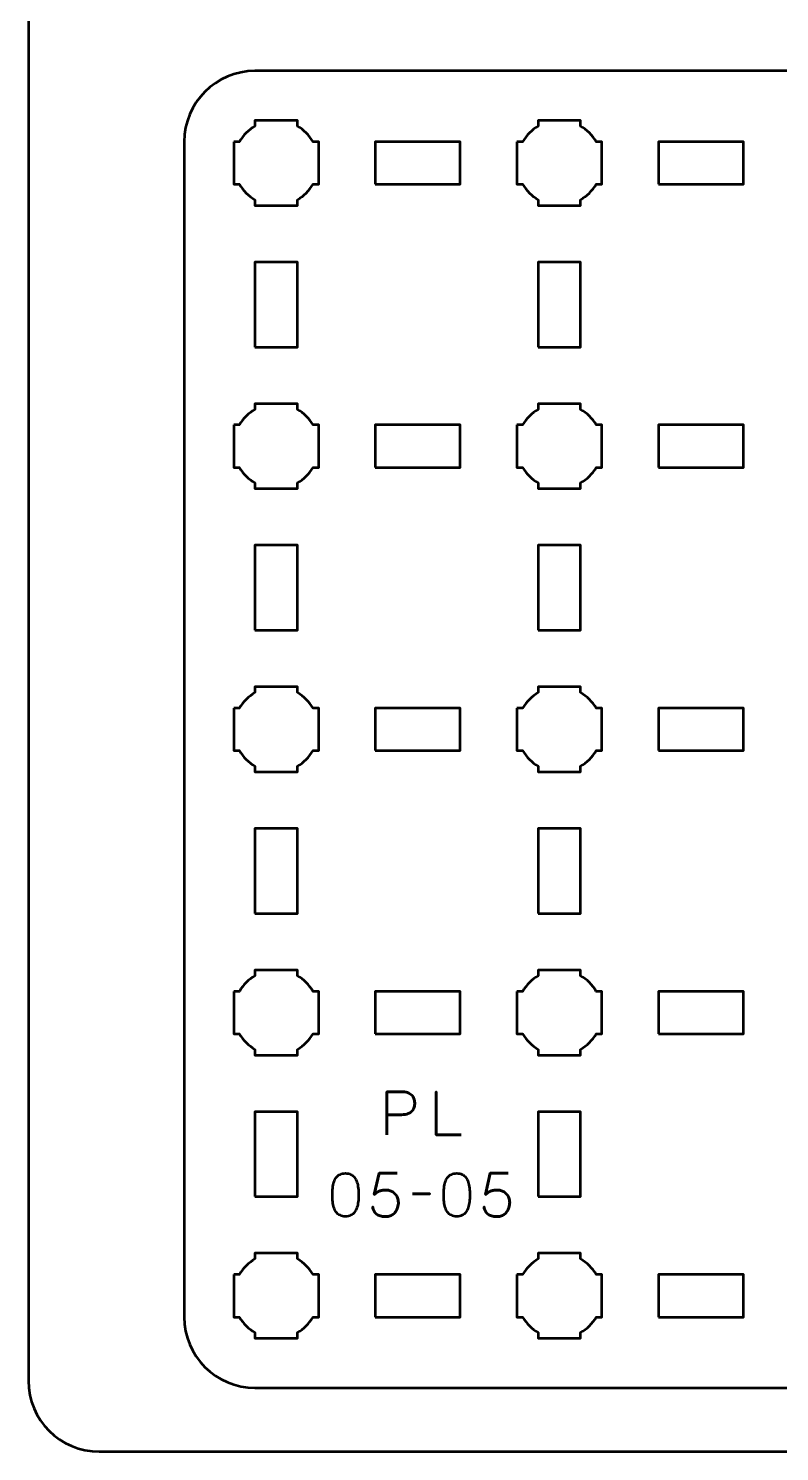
# Model space of a CAD drawing. Header units: centimetres. Extents: x -21 to 0, y -29.7 to 0.
# Drawn here: x -21 to -15.7, y -29.7 to -19.65 of the extents above; entities that cross this region are included whole.
import ezdxf

# ---------------------------------------------------------------- set-up
doc = ezdxf.new("R2010")
doc.units = ezdxf.units.CM
doc.header["$MEASUREMENT"] = 0
doc.layers.add('Layer 1', color=7, linetype='Continuous')

msp = doc.modelspace()

# ---------------------------------------------------------------- linework, layer by layer
at = {"layer": 'Layer 1', "lineweight": 53}
for points in [[(-18.55, -20.75), (-17.95, -20.75), (-17.95, -20.45), (-18.55, -20.45), (-18.55, -20.75)], [(-16.55, -20.75), (-15.95, -20.75), (-15.95, -20.45), (-16.55, -20.45), (-16.55, -20.75)], [(-19.4, -21.9), (-19.1, -21.9), (-19.1, -21.3), (-19.4, -21.3), (-19.4, -21.9)], [(-17.4, -21.9), (-17.1, -21.9), (-17.1, -21.3), (-17.4, -21.3), (-17.4, -21.9)], [(-18.55, -22.75), (-17.95, -22.75), (-17.95, -22.45), (-18.55, -22.45), (-18.55, -22.75)], [(-16.55, -22.75), (-15.95, -22.75), (-15.95, -22.45), (-16.55, -22.45), (-16.55, -22.75)], [(-19.4, -23.9), (-19.1, -23.9), (-19.1, -23.3), (-19.4, -23.3), (-19.4, -23.9)], [(-17.4, -23.9), (-17.1, -23.9), (-17.1, -23.3), (-17.4, -23.3), (-17.4, -23.9)], [(-18.55, -24.75), (-17.95, -24.75), (-17.95, -24.45), (-18.55, -24.45), (-18.55, -24.75)], [(-16.55, -24.75), (-15.95, -24.75), (-15.95, -24.45), (-16.55, -24.45), (-16.55, -24.75)], [(-19.4, -25.9), (-19.1, -25.9), (-19.1, -25.3), (-19.4, -25.3), (-19.4, -25.9)], [(-17.4, -25.9), (-17.1, -25.9), (-17.1, -25.3), (-17.4, -25.3), (-17.4, -25.9)], [(-18.55, -26.75), (-17.95, -26.75), (-17.95, -26.45), (-18.55, -26.45), (-18.55, -26.75)], [(-16.55, -26.75), (-15.95, -26.75), (-15.95, -26.45), (-16.55, -26.45), (-16.55, -26.75)], [(-19.4, -27.9), (-19.1, -27.9), (-19.1, -27.3), (-19.4, -27.3), (-19.4, -27.9)], [(-17.4, -27.9), (-17.1, -27.9), (-17.1, -27.3), (-17.4, -27.3), (-17.4, -27.9)], [(-18.55, -28.75), (-17.95, -28.75), (-17.95, -28.45), (-18.55, -28.45), (-18.55, -28.75)], [(-16.55, -28.75), (-15.95, -28.75), (-15.95, -28.45), (-16.55, -28.45), (-16.55, -28.75)]]:
    msp.add_lwpolyline(points, close=True, dxfattribs=at)
at = {"layer": 'Layer 1', "color": 1, "lineweight": 53}
msp.add_open_spline([(-21.00003, -29.19995), (-21.00003, -29.19995), (-21.00003, -5.89992), (-21.00003, -5.89992), (-21.00003, -5.89992), (-21.00003, -5.81709), (-20.93286, -5.74992), (-20.85003, -5.74992), (-20.85003, -5.74992), (-20.7672, -5.74992), (-20.70003, -5.68275), (-20.70003, -5.59992), (-20.70003, -5.59992), (-20.70003, -5.51709), (-20.7672, -5.44992), (-20.85003, -5.44992), (-20.85003, -5.44992), (-20.93286, -5.44992), (-21.00003, -5.38275), (-21.00003, -5.29992), (-21.00003, -5.29992), (-21.00003, -5.21709), (-20.93286, -5.14992), (-20.85003, -5.14992), (-20.85003, -5.14992), (-20.7672, -5.14992), (-20.70003, -5.08275), (-20.70003, -4.99992), (-20.70003, -4.99992), (-20.70003, -4.91709), (-20.7672, -4.84992), (-20.85003, -4.84992), (-20.85003, -4.84992), (-20.93286, -4.84992), (-21.00003, -4.78275), (-21.00003, -4.69992), (-21.00003, -4.69992), (-21.00003, -4.61709), (-20.93286, -4.54992), (-20.85003, -4.54992), (-20.85003, -4.54992), (-20.7672, -4.54992), (-20.70003, -4.48275), (-20.70003, -4.39992), (-20.70003, -4.39992), (-20.70003, -4.31709), (-20.7672, -4.24992), (-20.85003, -4.24992), (-20.85003, -4.24992), (-20.93286, -4.24992), (-21.00003, -4.18275), (-21.00003, -4.09992), (-21.00003, -4.09992), (-21.00003, -4.01709), (-20.93286, -3.94992), (-20.85003, -3.94992), (-20.85003, -3.94992), (-20.7672, -3.94992), (-20.70003, -3.88275), (-20.70003, -3.79992), (-20.70003, -3.79992), (-20.70003, -3.71709), (-20.7672, -3.64992), (-20.85003, -3.64992), (-20.85003, -3.64992), (-20.93286, -3.64992), (-21.00003, -3.58275), (-21.00003, -3.49992), (-21.00003, -3.49992), (-21.00003, -3.41709), (-20.93286, -3.34992), (-20.85003, -3.34992), (-20.85003, -3.34992), (-20.7672, -3.34992), (-20.70003, -3.28275), (-20.70003, -3.19992), (-20.70003, -3.19992), (-20.70003, -3.11709), (-20.7672, -3.04992), (-20.85003, -3.04992), (-20.85003, -3.04992), (-20.93286, -3.04992), (-21.00003, -2.98275), (-21.00003, -2.89992), (-21.00003, -2.89992), (-21.00003, -2.81709), (-20.93286, -2.74992), (-20.85003, -2.74992), (-20.85003, -2.74992), (-20.7672, -2.74992), (-20.70003, -2.68275), (-20.70003, -2.59992), (-20.70003, -2.59992), (-20.70003, -2.51709), (-20.7672, -2.44992), (-20.85003, -2.44992), (-20.85003, -2.44992), (-20.93286, -2.44992), (-21.00003, -2.38275), (-21.00003, -2.29992), (-21.00003, -2.29992), (-21.00003, -2.21709), (-20.93286, -2.14992), (-20.85003, -2.14992), (-20.85003, -2.14992), (-20.7672, -2.14992), (-20.70003, -2.08275), (-20.70003, -1.99992), (-20.70003, -1.99992), (-20.70003, -1.91709), (-20.7672, -1.84992), (-20.85003, -1.84992), (-20.85003, -1.84992), (-20.93286, -1.84992), (-21.00003, -1.78275), (-21.00003, -1.69992), (-21.00003, -1.69992), (-21.00003, -1.61709), (-20.93286, -1.54992), (-20.85003, -1.54992), (-20.85003, -1.54992), (-20.7672, -1.54992), (-20.70003, -1.48275), (-20.70003, -1.39992), (-20.70003, -1.39992), (-20.70003, -1.31709), (-20.7672, -1.24992), (-20.85003, -1.24992), (-20.85003, -1.24992), (-20.93286, -1.24992), (-21.00003, -1.18275), (-21.00003, -1.09992), (-21.00003, -1.09992), (-21.00003, -1.09992), (-21.00003, -0.49992), (-21.00003, -0.49992), (-21.00003, -0.49992), (-21.00003, -0.22295), (-20.77694, 0.00004), (-20.49994, 0.00004), (-20.49994, 0.00004), (-20.49994, 0.00004), (-0.50008, 0.00004), (-0.50008, 0.00004), (-0.50008, 0.00004), (-0.22294, 0.00004), (0.00002, -0.22295), (0.00002, -0.49992), (0.00002, -0.49992), (0.00002, -0.49992), (0.00002, -29.19995), (0.00002, -29.19995), (0.00002, -29.19995), (0.00002, -29.47695), (-0.22294, -29.70004), (-0.50008, -29.70004), (-0.50008, -29.70004), (-0.50008, -29.70004), (-20.49994, -29.70004), (-20.49994, -29.70004), (-20.49994, -29.70004), (-20.77694, -29.70004), (-21.00003, -29.47695), (-21.00003, -29.19995)], degree=3, knots=[0, 0, 0, 0, 0.02439024, 0.02439024, 0.02439024, 0.02439024, 0.04878049, 0.04878049, 0.04878049, 0.04878049, 0.07317073, 0.07317073, 0.07317073, 0.07317073, 0.09756098, 0.09756098, 0.09756098, 0.09756098, 0.12195122, 0.12195122, 0.12195122, 0.12195122, 0.14634146, 0.14634146, 0.14634146, 0.14634146, 0.17073171, 0.17073171, 0.17073171, 0.17073171, 0.19512195, 0.19512195, 0.19512195, 0.19512195, 0.2195122, 0.2195122, 0.2195122, 0.2195122, 0.24390244, 0.24390244, 0.24390244, 0.24390244, 0.26829268, 0.26829268, 0.26829268, 0.26829268, 0.29268293, 0.29268293, 0.29268293, 0.29268293, 0.31707317, 0.31707317, 0.31707317, 0.31707317, 0.34146341, 0.34146341, 0.34146341, 0.34146341, 0.36585366, 0.36585366, 0.36585366, 0.36585366, 0.3902439, 0.3902439, 0.3902439, 0.3902439, 0.41463415, 0.41463415, 0.41463415, 0.41463415, 0.43902439, 0.43902439, 0.43902439, 0.43902439, 0.46341463, 0.46341463, 0.46341463, 0.46341463, 0.48780488, 0.48780488, 0.48780488, 0.48780488, 0.51219512, 0.51219512, 0.51219512, 0.51219512, 0.53658537, 0.53658537, 0.53658537, 0.53658537, 0.56097561, 0.56097561, 0.56097561, 0.56097561, 0.58536585, 0.58536585, 0.58536585, 0.58536585, 0.6097561, 0.6097561, 0.6097561, 0.6097561, 0.63414634, 0.63414634, 0.63414634, 0.63414634, 0.65853659, 0.65853659, 0.65853659, 0.65853659, 0.68292683, 0.68292683, 0.68292683, 0.68292683, 0.70731707, 0.70731707, 0.70731707, 0.70731707, 0.73170732, 0.73170732, 0.73170732, 0.73170732, 0.75609756, 0.75609756, 0.75609756, 0.75609756, 0.7804878, 0.7804878, 0.7804878, 0.7804878, 0.80487805, 0.80487805, 0.80487805, 0.80487805, 0.82926829, 0.82926829, 0.82926829, 0.82926829, 0.85365854, 0.85365854, 0.85365854, 0.85365854, 0.87804878, 0.87804878, 0.87804878, 0.87804878, 0.90243902, 0.90243902, 0.90243902, 0.90243902, 0.92682927, 0.92682927, 0.92682927, 0.92682927, 0.95121951, 0.95121951, 0.95121951, 0.95121951, 0.97560976, 0.97560976, 0.97560976, 0.97560976, 1, 1, 1, 1], dxfattribs=at)
at = {"layer": 'Layer 1', "color": 3, "lineweight": 53}
msp.add_open_spline([(-19.9, -28.75), (-19.9, -28.75), (-19.9, -20.45), (-19.9, -20.45), (-19.9, -20.45), (-19.9, -20.17391), (-19.67609, -19.95), (-19.4, -19.95), (-19.4, -19.95), (-19.4, -19.95), (-11.1, -19.95), (-11.1, -19.95), (-11.1, -19.95), (-10.82391, -19.95), (-10.6, -20.17391), (-10.6, -20.45), (-10.6, -20.45), (-10.6, -20.45), (-10.6, -28.75), (-10.6, -28.75), (-10.6, -28.75), (-10.6, -29.02609), (-10.82391, -29.25), (-11.1, -29.25), (-11.1, -29.25), (-11.1, -29.25), (-19.4, -29.25), (-19.4, -29.25), (-19.4, -29.25), (-19.67609, -29.25), (-19.9, -29.02609), (-19.9, -28.75)], degree=3, knots=[0, 0, 0, 0, 0.125, 0.125, 0.125, 0.125, 0.25, 0.25, 0.25, 0.25, 0.375, 0.375, 0.375, 0.375, 0.5, 0.5, 0.5, 0.5, 0.625, 0.625, 0.625, 0.625, 0.75, 0.75, 0.75, 0.75, 0.875, 0.875, 0.875, 0.875, 1, 1, 1, 1], dxfattribs=at)
at = {"layer": 'Layer 1', "lineweight": 53}
for points in [[(-19.55, -20.45), (-19.55, -20.45), (-19.50985, -20.45), (-19.50985, -20.45), (-19.50985, -20.45), (-19.4835, -20.40447), (-19.44553, -20.3665), (-19.4, -20.34015), (-19.4, -20.34015), (-19.4, -20.34015), (-19.4, -20.3), (-19.4, -20.3), (-19.4, -20.3), (-19.4, -20.3), (-19.25, -20.3), (-19.25, -20.3), (-19.25, -20.3), (-19.25, -20.3), (-19.1, -20.3), (-19.1, -20.3), (-19.1, -20.3), (-19.1, -20.3), (-19.1, -20.34015), (-19.1, -20.34015), (-19.1, -20.34015), (-19.05447, -20.3665), (-19.0165, -20.40447), (-18.99015, -20.45), (-18.99015, -20.45), (-18.99015, -20.45), (-18.95, -20.45), (-18.95, -20.45), (-18.95, -20.45), (-18.95, -20.45), (-18.95, -20.6), (-18.95, -20.6), (-18.95, -20.6), (-18.95, -20.6), (-18.95, -20.75), (-18.95, -20.75), (-18.95, -20.75), (-18.95, -20.75), (-18.99015, -20.75), (-18.99015, -20.75), (-18.99015, -20.75), (-19.0165, -20.79553), (-19.05447, -20.8335), (-19.1, -20.85985), (-19.1, -20.85985), (-19.1, -20.85985), (-19.1, -20.9), (-19.1, -20.9), (-19.1, -20.9), (-19.1, -20.9), (-19.25, -20.9), (-19.25, -20.9), (-19.25, -20.9), (-19.25, -20.9), (-19.4, -20.9), (-19.4, -20.9), (-19.4, -20.9), (-19.4, -20.9), (-19.4, -20.85985), (-19.4, -20.85985), (-19.4, -20.85985), (-19.44553, -20.8335), (-19.4835, -20.79553), (-19.50985, -20.75), (-19.50985, -20.75), (-19.50985, -20.75), (-19.55, -20.75), (-19.55, -20.75), (-19.55, -20.75), (-19.55, -20.75), (-19.55, -20.6), (-19.55, -20.6), (-19.55, -20.6), (-19.55, -20.6), (-19.55, -20.45), (-19.55, -20.45)], [(-17.55, -20.45), (-17.55, -20.45), (-17.50985, -20.45), (-17.50985, -20.45), (-17.50985, -20.45), (-17.4835, -20.40447), (-17.44553, -20.3665), (-17.4, -20.34015), (-17.4, -20.34015), (-17.4, -20.34015), (-17.4, -20.3), (-17.4, -20.3), (-17.4, -20.3), (-17.4, -20.3), (-17.25, -20.3), (-17.25, -20.3), (-17.25, -20.3), (-17.25, -20.3), (-17.1, -20.3), (-17.1, -20.3), (-17.1, -20.3), (-17.1, -20.3), (-17.1, -20.34015), (-17.1, -20.34015), (-17.1, -20.34015), (-17.05447, -20.3665), (-17.0165, -20.40447), (-16.99015, -20.45), (-16.99015, -20.45), (-16.99015, -20.45), (-16.95, -20.45), (-16.95, -20.45), (-16.95, -20.45), (-16.95, -20.45), (-16.95, -20.6), (-16.95, -20.6), (-16.95, -20.6), (-16.95, -20.6), (-16.95, -20.75), (-16.95, -20.75), (-16.95, -20.75), (-16.95, -20.75), (-16.99015, -20.75), (-16.99015, -20.75), (-16.99015, -20.75), (-17.0165, -20.79553), (-17.05447, -20.8335), (-17.1, -20.85985), (-17.1, -20.85985), (-17.1, -20.85985), (-17.1, -20.9), (-17.1, -20.9), (-17.1, -20.9), (-17.1, -20.9), (-17.25, -20.9), (-17.25, -20.9), (-17.25, -20.9), (-17.25, -20.9), (-17.4, -20.9), (-17.4, -20.9), (-17.4, -20.9), (-17.4, -20.9), (-17.4, -20.85985), (-17.4, -20.85985), (-17.4, -20.85985), (-17.44553, -20.8335), (-17.4835, -20.79553), (-17.50985, -20.75), (-17.50985, -20.75), (-17.50985, -20.75), (-17.55, -20.75), (-17.55, -20.75), (-17.55, -20.75), (-17.55, -20.75), (-17.55, -20.6), (-17.55, -20.6), (-17.55, -20.6), (-17.55, -20.6), (-17.55, -20.45), (-17.55, -20.45)], [(-19.55, -22.45), (-19.55, -22.45), (-19.50985, -22.45), (-19.50985, -22.45), (-19.50985, -22.45), (-19.4835, -22.40447), (-19.44553, -22.3665), (-19.4, -22.34015), (-19.4, -22.34015), (-19.4, -22.34015), (-19.4, -22.3), (-19.4, -22.3), (-19.4, -22.3), (-19.4, -22.3), (-19.25, -22.3), (-19.25, -22.3), (-19.25, -22.3), (-19.25, -22.3), (-19.1, -22.3), (-19.1, -22.3), (-19.1, -22.3), (-19.1, -22.3), (-19.1, -22.34015), (-19.1, -22.34015), (-19.1, -22.34015), (-19.05447, -22.3665), (-19.0165, -22.40447), (-18.99015, -22.45), (-18.99015, -22.45), (-18.99015, -22.45), (-18.95, -22.45), (-18.95, -22.45), (-18.95, -22.45), (-18.95, -22.45), (-18.95, -22.6), (-18.95, -22.6), (-18.95, -22.6), (-18.95, -22.6), (-18.95, -22.75), (-18.95, -22.75), (-18.95, -22.75), (-18.95, -22.75), (-18.99015, -22.75), (-18.99015, -22.75), (-18.99015, -22.75), (-19.0165, -22.79553), (-19.05447, -22.8335), (-19.1, -22.85985), (-19.1, -22.85985), (-19.1, -22.85985), (-19.1, -22.9), (-19.1, -22.9), (-19.1, -22.9), (-19.1, -22.9), (-19.25, -22.9), (-19.25, -22.9), (-19.25, -22.9), (-19.25, -22.9), (-19.4, -22.9), (-19.4, -22.9), (-19.4, -22.9), (-19.4, -22.9), (-19.4, -22.85985), (-19.4, -22.85985), (-19.4, -22.85985), (-19.44553, -22.8335), (-19.4835, -22.79553), (-19.50985, -22.75), (-19.50985, -22.75), (-19.50985, -22.75), (-19.55, -22.75), (-19.55, -22.75), (-19.55, -22.75), (-19.55, -22.75), (-19.55, -22.6), (-19.55, -22.6), (-19.55, -22.6), (-19.55, -22.6), (-19.55, -22.45), (-19.55, -22.45)], [(-17.55, -22.45), (-17.55, -22.45), (-17.50985, -22.45), (-17.50985, -22.45), (-17.50985, -22.45), (-17.4835, -22.40447), (-17.44553, -22.3665), (-17.4, -22.34015), (-17.4, -22.34015), (-17.4, -22.34015), (-17.4, -22.3), (-17.4, -22.3), (-17.4, -22.3), (-17.4, -22.3), (-17.25, -22.3), (-17.25, -22.3), (-17.25, -22.3), (-17.25, -22.3), (-17.1, -22.3), (-17.1, -22.3), (-17.1, -22.3), (-17.1, -22.3), (-17.1, -22.34015), (-17.1, -22.34015), (-17.1, -22.34015), (-17.05447, -22.3665), (-17.0165, -22.40447), (-16.99015, -22.45), (-16.99015, -22.45), (-16.99015, -22.45), (-16.95, -22.45), (-16.95, -22.45), (-16.95, -22.45), (-16.95, -22.45), (-16.95, -22.6), (-16.95, -22.6), (-16.95, -22.6), (-16.95, -22.6), (-16.95, -22.75), (-16.95, -22.75), (-16.95, -22.75), (-16.95, -22.75), (-16.99015, -22.75), (-16.99015, -22.75), (-16.99015, -22.75), (-17.0165, -22.79553), (-17.05447, -22.8335), (-17.1, -22.85985), (-17.1, -22.85985), (-17.1, -22.85985), (-17.1, -22.9), (-17.1, -22.9), (-17.1, -22.9), (-17.1, -22.9), (-17.25, -22.9), (-17.25, -22.9), (-17.25, -22.9), (-17.25, -22.9), (-17.4, -22.9), (-17.4, -22.9), (-17.4, -22.9), (-17.4, -22.9), (-17.4, -22.85985), (-17.4, -22.85985), (-17.4, -22.85985), (-17.44553, -22.8335), (-17.4835, -22.79553), (-17.50985, -22.75), (-17.50985, -22.75), (-17.50985, -22.75), (-17.55, -22.75), (-17.55, -22.75), (-17.55, -22.75), (-17.55, -22.75), (-17.55, -22.6), (-17.55, -22.6), (-17.55, -22.6), (-17.55, -22.6), (-17.55, -22.45), (-17.55, -22.45)], [(-19.55, -24.45), (-19.55, -24.45), (-19.50985, -24.45), (-19.50985, -24.45), (-19.50985, -24.45), (-19.4835, -24.40447), (-19.44553, -24.3665), (-19.4, -24.34015), (-19.4, -24.34015), (-19.4, -24.34015), (-19.4, -24.3), (-19.4, -24.3), (-19.4, -24.3), (-19.4, -24.3), (-19.25, -24.3), (-19.25, -24.3), (-19.25, -24.3), (-19.25, -24.3), (-19.1, -24.3), (-19.1, -24.3), (-19.1, -24.3), (-19.1, -24.3), (-19.1, -24.34015), (-19.1, -24.34015), (-19.1, -24.34015), (-19.05447, -24.3665), (-19.0165, -24.40447), (-18.99015, -24.45), (-18.99015, -24.45), (-18.99015, -24.45), (-18.95, -24.45), (-18.95, -24.45), (-18.95, -24.45), (-18.95, -24.45), (-18.95, -24.6), (-18.95, -24.6), (-18.95, -24.6), (-18.95, -24.6), (-18.95, -24.75), (-18.95, -24.75), (-18.95, -24.75), (-18.95, -24.75), (-18.99015, -24.75), (-18.99015, -24.75), (-18.99015, -24.75), (-19.0165, -24.79553), (-19.05447, -24.8335), (-19.1, -24.85985), (-19.1, -24.85985), (-19.1, -24.85985), (-19.1, -24.9), (-19.1, -24.9), (-19.1, -24.9), (-19.1, -24.9), (-19.25, -24.9), (-19.25, -24.9), (-19.25, -24.9), (-19.25, -24.9), (-19.4, -24.9), (-19.4, -24.9), (-19.4, -24.9), (-19.4, -24.9), (-19.4, -24.85985), (-19.4, -24.85985), (-19.4, -24.85985), (-19.44553, -24.8335), (-19.4835, -24.79553), (-19.50985, -24.75), (-19.50985, -24.75), (-19.50985, -24.75), (-19.55, -24.75), (-19.55, -24.75), (-19.55, -24.75), (-19.55, -24.75), (-19.55, -24.6), (-19.55, -24.6), (-19.55, -24.6), (-19.55, -24.6), (-19.55, -24.45), (-19.55, -24.45)], [(-17.55, -24.45), (-17.55, -24.45), (-17.50985, -24.45), (-17.50985, -24.45), (-17.50985, -24.45), (-17.4835, -24.40447), (-17.44553, -24.3665), (-17.4, -24.34015), (-17.4, -24.34015), (-17.4, -24.34015), (-17.4, -24.3), (-17.4, -24.3), (-17.4, -24.3), (-17.4, -24.3), (-17.25, -24.3), (-17.25, -24.3), (-17.25, -24.3), (-17.25, -24.3), (-17.1, -24.3), (-17.1, -24.3), (-17.1, -24.3), (-17.1, -24.3), (-17.1, -24.34015), (-17.1, -24.34015), (-17.1, -24.34015), (-17.05447, -24.3665), (-17.0165, -24.40447), (-16.99015, -24.45), (-16.99015, -24.45), (-16.99015, -24.45), (-16.95, -24.45), (-16.95, -24.45), (-16.95, -24.45), (-16.95, -24.45), (-16.95, -24.6), (-16.95, -24.6), (-16.95, -24.6), (-16.95, -24.6), (-16.95, -24.75), (-16.95, -24.75), (-16.95, -24.75), (-16.95, -24.75), (-16.99015, -24.75), (-16.99015, -24.75), (-16.99015, -24.75), (-17.0165, -24.79553), (-17.05447, -24.8335), (-17.1, -24.85985), (-17.1, -24.85985), (-17.1, -24.85985), (-17.1, -24.9), (-17.1, -24.9), (-17.1, -24.9), (-17.1, -24.9), (-17.25, -24.9), (-17.25, -24.9), (-17.25, -24.9), (-17.25, -24.9), (-17.4, -24.9), (-17.4, -24.9), (-17.4, -24.9), (-17.4, -24.9), (-17.4, -24.85985), (-17.4, -24.85985), (-17.4, -24.85985), (-17.44553, -24.8335), (-17.4835, -24.79553), (-17.50985, -24.75), (-17.50985, -24.75), (-17.50985, -24.75), (-17.55, -24.75), (-17.55, -24.75), (-17.55, -24.75), (-17.55, -24.75), (-17.55, -24.6), (-17.55, -24.6), (-17.55, -24.6), (-17.55, -24.6), (-17.55, -24.45), (-17.55, -24.45)], [(-19.55, -26.45), (-19.55, -26.45), (-19.50985, -26.45), (-19.50985, -26.45), (-19.50985, -26.45), (-19.4835, -26.40447), (-19.44553, -26.3665), (-19.4, -26.34015), (-19.4, -26.34015), (-19.4, -26.34015), (-19.4, -26.3), (-19.4, -26.3), (-19.4, -26.3), (-19.4, -26.3), (-19.25, -26.3), (-19.25, -26.3), (-19.25, -26.3), (-19.25, -26.3), (-19.1, -26.3), (-19.1, -26.3), (-19.1, -26.3), (-19.1, -26.3), (-19.1, -26.34015), (-19.1, -26.34015), (-19.1, -26.34015), (-19.05447, -26.3665), (-19.0165, -26.40447), (-18.99015, -26.45), (-18.99015, -26.45), (-18.99015, -26.45), (-18.95, -26.45), (-18.95, -26.45), (-18.95, -26.45), (-18.95, -26.45), (-18.95, -26.6), (-18.95, -26.6), (-18.95, -26.6), (-18.95, -26.6), (-18.95, -26.75), (-18.95, -26.75), (-18.95, -26.75), (-18.95, -26.75), (-18.99015, -26.75), (-18.99015, -26.75), (-18.99015, -26.75), (-19.0165, -26.79553), (-19.05447, -26.8335), (-19.1, -26.85985), (-19.1, -26.85985), (-19.1, -26.85985), (-19.1, -26.9), (-19.1, -26.9), (-19.1, -26.9), (-19.1, -26.9), (-19.25, -26.9), (-19.25, -26.9), (-19.25, -26.9), (-19.25, -26.9), (-19.4, -26.9), (-19.4, -26.9), (-19.4, -26.9), (-19.4, -26.9), (-19.4, -26.85985), (-19.4, -26.85985), (-19.4, -26.85985), (-19.44553, -26.8335), (-19.4835, -26.79553), (-19.50985, -26.75), (-19.50985, -26.75), (-19.50985, -26.75), (-19.55, -26.75), (-19.55, -26.75), (-19.55, -26.75), (-19.55, -26.75), (-19.55, -26.6), (-19.55, -26.6), (-19.55, -26.6), (-19.55, -26.6), (-19.55, -26.45), (-19.55, -26.45)], [(-17.55, -26.45), (-17.55, -26.45), (-17.50985, -26.45), (-17.50985, -26.45), (-17.50985, -26.45), (-17.4835, -26.40447), (-17.44553, -26.3665), (-17.4, -26.34015), (-17.4, -26.34015), (-17.4, -26.34015), (-17.4, -26.3), (-17.4, -26.3), (-17.4, -26.3), (-17.4, -26.3), (-17.25, -26.3), (-17.25, -26.3), (-17.25, -26.3), (-17.25, -26.3), (-17.1, -26.3), (-17.1, -26.3), (-17.1, -26.3), (-17.1, -26.3), (-17.1, -26.34015), (-17.1, -26.34015), (-17.1, -26.34015), (-17.05447, -26.3665), (-17.0165, -26.40447), (-16.99015, -26.45), (-16.99015, -26.45), (-16.99015, -26.45), (-16.95, -26.45), (-16.95, -26.45), (-16.95, -26.45), (-16.95, -26.45), (-16.95, -26.6), (-16.95, -26.6), (-16.95, -26.6), (-16.95, -26.6), (-16.95, -26.75), (-16.95, -26.75), (-16.95, -26.75), (-16.95, -26.75), (-16.99015, -26.75), (-16.99015, -26.75), (-16.99015, -26.75), (-17.0165, -26.79553), (-17.05447, -26.8335), (-17.1, -26.85985), (-17.1, -26.85985), (-17.1, -26.85985), (-17.1, -26.9), (-17.1, -26.9), (-17.1, -26.9), (-17.1, -26.9), (-17.25, -26.9), (-17.25, -26.9), (-17.25, -26.9), (-17.25, -26.9), (-17.4, -26.9), (-17.4, -26.9), (-17.4, -26.9), (-17.4, -26.9), (-17.4, -26.85985), (-17.4, -26.85985), (-17.4, -26.85985), (-17.44553, -26.8335), (-17.4835, -26.79553), (-17.50985, -26.75), (-17.50985, -26.75), (-17.50985, -26.75), (-17.55, -26.75), (-17.55, -26.75), (-17.55, -26.75), (-17.55, -26.75), (-17.55, -26.6), (-17.55, -26.6), (-17.55, -26.6), (-17.55, -26.6), (-17.55, -26.45), (-17.55, -26.45)], [(-19.55, -28.45), (-19.55, -28.45), (-19.50985, -28.45), (-19.50985, -28.45), (-19.50985, -28.45), (-19.4835, -28.40447), (-19.44553, -28.3665), (-19.4, -28.34015), (-19.4, -28.34015), (-19.4, -28.34015), (-19.4, -28.3), (-19.4, -28.3), (-19.4, -28.3), (-19.4, -28.3), (-19.25, -28.3), (-19.25, -28.3), (-19.25, -28.3), (-19.25, -28.3), (-19.1, -28.3), (-19.1, -28.3), (-19.1, -28.3), (-19.1, -28.3), (-19.1, -28.34015), (-19.1, -28.34015), (-19.1, -28.34015), (-19.05447, -28.3665), (-19.0165, -28.40447), (-18.99015, -28.45), (-18.99015, -28.45), (-18.99015, -28.45), (-18.95, -28.45), (-18.95, -28.45), (-18.95, -28.45), (-18.95, -28.45), (-18.95, -28.6), (-18.95, -28.6), (-18.95, -28.6), (-18.95, -28.6), (-18.95, -28.75), (-18.95, -28.75), (-18.95, -28.75), (-18.95, -28.75), (-18.99015, -28.75), (-18.99015, -28.75), (-18.99015, -28.75), (-19.0165, -28.79553), (-19.05447, -28.8335), (-19.1, -28.85985), (-19.1, -28.85985), (-19.1, -28.85985), (-19.1, -28.9), (-19.1, -28.9), (-19.1, -28.9), (-19.1, -28.9), (-19.25, -28.9), (-19.25, -28.9), (-19.25, -28.9), (-19.25, -28.9), (-19.4, -28.9), (-19.4, -28.9), (-19.4, -28.9), (-19.4, -28.9), (-19.4, -28.85985), (-19.4, -28.85985), (-19.4, -28.85985), (-19.44553, -28.8335), (-19.4835, -28.79553), (-19.50985, -28.75), (-19.50985, -28.75), (-19.50985, -28.75), (-19.55, -28.75), (-19.55, -28.75), (-19.55, -28.75), (-19.55, -28.75), (-19.55, -28.6), (-19.55, -28.6), (-19.55, -28.6), (-19.55, -28.6), (-19.55, -28.45), (-19.55, -28.45)], [(-17.55, -28.45), (-17.55, -28.45), (-17.50985, -28.45), (-17.50985, -28.45), (-17.50985, -28.45), (-17.4835, -28.40447), (-17.44553, -28.3665), (-17.4, -28.34015), (-17.4, -28.34015), (-17.4, -28.34015), (-17.4, -28.3), (-17.4, -28.3), (-17.4, -28.3), (-17.4, -28.3), (-17.25, -28.3), (-17.25, -28.3), (-17.25, -28.3), (-17.25, -28.3), (-17.1, -28.3), (-17.1, -28.3), (-17.1, -28.3), (-17.1, -28.3), (-17.1, -28.34015), (-17.1, -28.34015), (-17.1, -28.34015), (-17.05447, -28.3665), (-17.0165, -28.40447), (-16.99015, -28.45), (-16.99015, -28.45), (-16.99015, -28.45), (-16.95, -28.45), (-16.95, -28.45), (-16.95, -28.45), (-16.95, -28.45), (-16.95, -28.6), (-16.95, -28.6), (-16.95, -28.6), (-16.95, -28.6), (-16.95, -28.75), (-16.95, -28.75), (-16.95, -28.75), (-16.95, -28.75), (-16.99015, -28.75), (-16.99015, -28.75), (-16.99015, -28.75), (-17.0165, -28.79553), (-17.05447, -28.8335), (-17.1, -28.85985), (-17.1, -28.85985), (-17.1, -28.85985), (-17.1, -28.9), (-17.1, -28.9), (-17.1, -28.9), (-17.1, -28.9), (-17.25, -28.9), (-17.25, -28.9), (-17.25, -28.9), (-17.25, -28.9), (-17.4, -28.9), (-17.4, -28.9), (-17.4, -28.9), (-17.4, -28.9), (-17.4, -28.85985), (-17.4, -28.85985), (-17.4, -28.85985), (-17.44553, -28.8335), (-17.4835, -28.79553), (-17.50985, -28.75), (-17.50985, -28.75), (-17.50985, -28.75), (-17.55, -28.75), (-17.55, -28.75), (-17.55, -28.75), (-17.55, -28.75), (-17.55, -28.6), (-17.55, -28.6), (-17.55, -28.6), (-17.55, -28.6), (-17.55, -28.45), (-17.55, -28.45)]]:
    msp.add_open_spline(points, degree=3, knots=[0, 0, 0, 0, 0.05, 0.05, 0.05, 0.05, 0.1, 0.1, 0.1, 0.1, 0.15, 0.15, 0.15, 0.15, 0.2, 0.2, 0.2, 0.2, 0.25, 0.25, 0.25, 0.25, 0.3, 0.3, 0.3, 0.3, 0.35, 0.35, 0.35, 0.35, 0.4, 0.4, 0.4, 0.4, 0.45, 0.45, 0.45, 0.45, 0.5, 0.5, 0.5, 0.5, 0.55, 0.55, 0.55, 0.55, 0.6, 0.6, 0.6, 0.6, 0.65, 0.65, 0.65, 0.65, 0.7, 0.7, 0.7, 0.7, 0.75, 0.75, 0.75, 0.75, 0.8, 0.8, 0.8, 0.8, 0.85, 0.85, 0.85, 0.85, 0.9, 0.9, 0.9, 0.9, 0.95, 0.95, 0.95, 0.95, 1, 1, 1, 1], dxfattribs=at)
at = {"layer": 'Layer 1', "color": 5, "lineweight": 53}
for points, knots in [([(-18.46762, -27.46432), (-18.46762, -27.46432), (-18.46762, -27.1591), (-18.46762, -27.1591), (-18.46762, -27.1591), (-18.46762, -27.1591), (-18.37025, -27.1591), (-18.37025, -27.1591), (-18.37025, -27.1591), (-18.35078, -27.15917), (-18.33477, -27.16136), (-18.32214, -27.16559), (-18.32214, -27.16559), (-18.30958, -27.16975), (-18.2997, -27.17554), (-18.29257, -27.18288), (-18.29257, -27.18288), (-18.28545, -27.19014), (-18.28037, -27.19847), (-18.27726, -27.20785), (-18.27726, -27.20785), (-18.27423, -27.21724), (-18.27247, -27.22704), (-18.27204, -27.23742), (-18.27204, -27.23742), (-18.27155, -27.24779), (-18.27275, -27.25795), (-18.27557, -27.26782), (-18.27557, -27.26782), (-18.27846, -27.2777), (-18.28333, -27.28666), (-18.29032, -27.29471), (-18.29032, -27.29471), (-18.29723, -27.30275), (-18.30661, -27.30917), (-18.3184, -27.3139), (-18.3184, -27.3139), (-18.33018, -27.31869), (-18.34478, -27.32109), (-18.36221, -27.32123), (-18.36221, -27.32123), (-18.36221, -27.32123), (-18.46762, -27.32123), (-18.46762, -27.32123), (-18.46762, -27.32123), (-18.46762, -27.32123), (-18.36221, -27.32123), (-18.36221, -27.32123), (-18.36221, -27.32123), (-18.34514, -27.32109), (-18.33067, -27.31869), (-18.31896, -27.3139), (-18.31896, -27.3139), (-18.30718, -27.30917), (-18.29779, -27.30275), (-18.29074, -27.29471), (-18.29074, -27.29471), (-18.28375, -27.28666), (-18.27874, -27.2777), (-18.27578, -27.26782), (-18.27578, -27.26782), (-18.27282, -27.25795), (-18.27155, -27.24779), (-18.27204, -27.23742), (-18.27204, -27.23742), (-18.27247, -27.22704), (-18.27423, -27.21724), (-18.2774, -27.20785), (-18.2774, -27.20785), (-18.28051, -27.19847), (-18.28573, -27.19014), (-18.29286, -27.18288), (-18.29286, -27.18288), (-18.30005, -27.17554), (-18.30993, -27.16975), (-18.32249, -27.16559), (-18.32249, -27.16559), (-18.33512, -27.16136), (-18.35099, -27.15917), (-18.37025, -27.1591), (-18.37025, -27.1591), (-18.37025, -27.1591), (-18.46762, -27.1591), (-18.46762, -27.1591), (-18.46762, -27.1591), (-18.46762, -27.1591), (-18.46762, -27.46432), (-18.46762, -27.46432)], [0, 0, 0, 0, 0.04545455, 0.04545455, 0.04545455, 0.04545455, 0.09090909, 0.09090909, 0.09090909, 0.09090909, 0.13636364, 0.13636364, 0.13636364, 0.13636364, 0.18181818, 0.18181818, 0.18181818, 0.18181818, 0.22727273, 0.22727273, 0.22727273, 0.22727273, 0.27272727, 0.27272727, 0.27272727, 0.27272727, 0.31818182, 0.31818182, 0.31818182, 0.31818182, 0.36363636, 0.36363636, 0.36363636, 0.36363636, 0.40909091, 0.40909091, 0.40909091, 0.40909091, 0.45454545, 0.45454545, 0.45454545, 0.45454545, 0.5, 0.5, 0.5, 0.5, 0.54545455, 0.54545455, 0.54545455, 0.54545455, 0.59090909, 0.59090909, 0.59090909, 0.59090909, 0.63636364, 0.63636364, 0.63636364, 0.63636364, 0.68181818, 0.68181818, 0.68181818, 0.68181818, 0.72727273, 0.72727273, 0.72727273, 0.72727273, 0.77272727, 0.77272727, 0.77272727, 0.77272727, 0.81818182, 0.81818182, 0.81818182, 0.81818182, 0.86363636, 0.86363636, 0.86363636, 0.86363636, 0.90909091, 0.90909091, 0.90909091, 0.90909091, 0.95454545, 0.95454545, 0.95454545, 0.95454545, 1, 1, 1, 1]), ([(-17.94312, -27.46432), (-17.94312, -27.46432), (-18.12134, -27.46432), (-18.12134, -27.46432), (-18.12134, -27.46432), (-18.12134, -27.46432), (-18.12134, -27.1591), (-18.12134, -27.1591), (-18.12134, -27.1591), (-18.12134, -27.1591), (-18.12134, -27.46432), (-18.12134, -27.46432), (-18.12134, -27.46432), (-18.12134, -27.46432), (-17.94312, -27.46432), (-17.94312, -27.46432)], [0, 0, 0, 0, 0.25, 0.25, 0.25, 0.25, 0.5, 0.5, 0.5, 0.5, 0.75, 0.75, 0.75, 0.75, 1, 1, 1, 1]), ([(-18.76099, -28.03963), (-18.74618, -28.03956), (-18.73341, -28.03695), (-18.72275, -28.03187), (-18.72275, -28.03187), (-18.71217, -28.02679), (-18.70335, -28.01952), (-18.6963, -28.01028), (-18.6963, -28.01028), (-18.68931, -28.00097), (-18.68381, -27.98996), (-18.67972, -27.97726), (-18.67972, -27.97726), (-18.67569, -27.96456), (-18.6728, -27.95066), (-18.67118, -27.93542), (-18.67118, -27.93542), (-18.66948, -27.92018), (-18.66864, -27.90416), (-18.66871, -27.88723), (-18.66871, -27.88723), (-18.66864, -27.87037), (-18.66948, -27.85435), (-18.67118, -27.83918), (-18.67118, -27.83918), (-18.6728, -27.82401), (-18.67569, -27.81004), (-18.67972, -27.79734), (-18.67972, -27.79734), (-18.68381, -27.78471), (-18.68931, -27.77371), (-18.6963, -27.76432), (-18.6963, -27.76432), (-18.70335, -27.75501), (-18.71217, -27.74774), (-18.72275, -27.74266), (-18.72275, -27.74266), (-18.73341, -27.73751), (-18.74618, -27.7349), (-18.76099, -27.73483), (-18.76099, -27.73483), (-18.77581, -27.7349), (-18.78858, -27.73751), (-18.79924, -27.74266), (-18.79924, -27.74266), (-18.80982, -27.74774), (-18.81864, -27.75501), (-18.82569, -27.76432), (-18.82569, -27.76432), (-18.83268, -27.77371), (-18.83818, -27.78471), (-18.84227, -27.79734), (-18.84227, -27.79734), (-18.8463, -27.81004), (-18.84919, -27.82401), (-18.85081, -27.83918), (-18.85081, -27.83918), (-18.8525, -27.85435), (-18.85335, -27.87037), (-18.85328, -27.88723), (-18.85328, -27.88723), (-18.85335, -27.90416), (-18.8525, -27.92018), (-18.85081, -27.93542), (-18.85081, -27.93542), (-18.84919, -27.95066), (-18.8463, -27.96456), (-18.84227, -27.97726), (-18.84227, -27.97726), (-18.83818, -27.98996), (-18.83268, -28.00097), (-18.82569, -28.01028), (-18.82569, -28.01028), (-18.81864, -28.01952), (-18.80982, -28.02679), (-18.79924, -28.03187), (-18.79924, -28.03187), (-18.78858, -28.03695), (-18.77581, -28.03956), (-18.76099, -28.03963)], [0, 0, 0, 0, 0.05, 0.05, 0.05, 0.05, 0.1, 0.1, 0.1, 0.1, 0.15, 0.15, 0.15, 0.15, 0.2, 0.2, 0.2, 0.2, 0.25, 0.25, 0.25, 0.25, 0.3, 0.3, 0.3, 0.3, 0.35, 0.35, 0.35, 0.35, 0.4, 0.4, 0.4, 0.4, 0.45, 0.45, 0.45, 0.45, 0.5, 0.5, 0.5, 0.5, 0.55, 0.55, 0.55, 0.55, 0.6, 0.6, 0.6, 0.6, 0.65, 0.65, 0.65, 0.65, 0.7, 0.7, 0.7, 0.7, 0.75, 0.75, 0.75, 0.75, 0.8, 0.8, 0.8, 0.8, 0.85, 0.85, 0.85, 0.85, 0.9, 0.9, 0.9, 0.9, 0.95, 0.95, 0.95, 0.95, 1, 1, 1, 1]), ([(-18.76099, -28.03963), (-18.74618, -28.03956), (-18.73341, -28.03695), (-18.72275, -28.03187), (-18.72275, -28.03187), (-18.71217, -28.02679), (-18.70335, -28.01952), (-18.6963, -28.01028), (-18.6963, -28.01028), (-18.68931, -28.00097), (-18.68381, -27.98996), (-18.67972, -27.97726), (-18.67972, -27.97726), (-18.67569, -27.96456), (-18.6728, -27.95066), (-18.67118, -27.93542), (-18.67118, -27.93542), (-18.66948, -27.92018), (-18.66864, -27.90416), (-18.66871, -27.88723), (-18.66871, -27.88723), (-18.66864, -27.87037), (-18.66948, -27.85435), (-18.67118, -27.83918), (-18.67118, -27.83918), (-18.6728, -27.82401), (-18.67569, -27.81004), (-18.67972, -27.79734), (-18.67972, -27.79734), (-18.68381, -27.78471), (-18.68931, -27.77371), (-18.6963, -27.76432), (-18.6963, -27.76432), (-18.70335, -27.75501), (-18.71217, -27.74774), (-18.72275, -27.74266), (-18.72275, -27.74266), (-18.73341, -27.73751), (-18.74618, -27.7349), (-18.76099, -27.73483), (-18.76099, -27.73483), (-18.77581, -27.7349), (-18.78858, -27.73751), (-18.79924, -27.74266), (-18.79924, -27.74266), (-18.80982, -27.74774), (-18.81864, -27.75501), (-18.82569, -27.76432), (-18.82569, -27.76432), (-18.83268, -27.77371), (-18.83818, -27.78471), (-18.84227, -27.79734), (-18.84227, -27.79734), (-18.8463, -27.81004), (-18.84919, -27.82401), (-18.85081, -27.83918), (-18.85081, -27.83918), (-18.8525, -27.85435), (-18.85335, -27.87037), (-18.85328, -27.88723), (-18.85328, -27.88723), (-18.85335, -27.90416), (-18.8525, -27.92018), (-18.85081, -27.93542), (-18.85081, -27.93542), (-18.84919, -27.95066), (-18.8463, -27.96456), (-18.84227, -27.97726), (-18.84227, -27.97726), (-18.83818, -27.98996), (-18.83268, -28.00097), (-18.82569, -28.01028), (-18.82569, -28.01028), (-18.81864, -28.01952), (-18.80982, -28.02679), (-18.79924, -28.03187), (-18.79924, -28.03187), (-18.78858, -28.03695), (-18.77581, -28.03956), (-18.76099, -28.03963)], [0, 0, 0, 0, 0.05, 0.05, 0.05, 0.05, 0.1, 0.1, 0.1, 0.1, 0.15, 0.15, 0.15, 0.15, 0.2, 0.2, 0.2, 0.2, 0.25, 0.25, 0.25, 0.25, 0.3, 0.3, 0.3, 0.3, 0.35, 0.35, 0.35, 0.35, 0.4, 0.4, 0.4, 0.4, 0.45, 0.45, 0.45, 0.45, 0.5, 0.5, 0.5, 0.5, 0.55, 0.55, 0.55, 0.55, 0.6, 0.6, 0.6, 0.6, 0.65, 0.65, 0.65, 0.65, 0.7, 0.7, 0.7, 0.7, 0.75, 0.75, 0.75, 0.75, 0.8, 0.8, 0.8, 0.8, 0.85, 0.85, 0.85, 0.85, 0.9, 0.9, 0.9, 0.9, 0.95, 0.95, 0.95, 0.95, 1, 1, 1, 1]), ([(-18.39693, -27.73441), (-18.39693, -27.73441), (-18.52393, -27.73441), (-18.52393, -27.73441), (-18.52393, -27.73441), (-18.52393, -27.73441), (-18.5578, -27.88596), (-18.5578, -27.88596), (-18.5578, -27.88596), (-18.55187, -27.88088), (-18.54623, -27.8763), (-18.54079, -27.87227), (-18.54079, -27.87227), (-18.53543, -27.86825), (-18.52979, -27.86487), (-18.52379, -27.86204), (-18.52379, -27.86204), (-18.51786, -27.85922), (-18.51109, -27.8571), (-18.50347, -27.85562), (-18.50347, -27.85562), (-18.49592, -27.85414), (-18.48689, -27.85336), (-18.47652, -27.85336), (-18.47652, -27.85336), (-18.46805, -27.85336), (-18.45958, -27.85449), (-18.45112, -27.85682), (-18.45112, -27.85682), (-18.44265, -27.85908), (-18.43461, -27.86254), (-18.42699, -27.86712), (-18.42699, -27.86712), (-18.4193, -27.87178), (-18.41252, -27.87757), (-18.4066, -27.88455), (-18.4066, -27.88455), (-18.4006, -27.89154), (-18.39587, -27.89972), (-18.39249, -27.9091), (-18.39249, -27.9091), (-18.38903, -27.91849), (-18.38727, -27.92914), (-18.3872, -27.94099), (-18.3872, -27.94099), (-18.38712, -27.94537), (-18.38762, -27.95087), (-18.38861, -27.95736), (-18.38861, -27.95736), (-18.38952, -27.96385), (-18.39122, -27.97091), (-18.39362, -27.97839), (-18.39362, -27.97839), (-18.39601, -27.98587), (-18.3994, -27.99328), (-18.4037, -28.00061), (-18.4037, -28.00061), (-18.40801, -28.00795), (-18.41351, -28.01465), (-18.42014, -28.02072), (-18.42014, -28.02072), (-18.42678, -28.02679), (-18.43482, -28.03166), (-18.4442, -28.03533), (-18.4442, -28.03533), (-18.45366, -28.03892), (-18.46474, -28.04083), (-18.47736, -28.0409), (-18.47736, -28.0409), (-18.49246, -28.04083), (-18.50516, -28.03921), (-18.51546, -28.03617), (-18.51546, -28.03617), (-18.52577, -28.03307), (-18.53416, -28.02905), (-18.54065, -28.02397), (-18.54065, -28.02397), (-18.54721, -28.01889), (-18.55229, -28.01331), (-18.55596, -28.00725), (-18.55596, -28.00725), (-18.55963, -28.00118), (-18.56238, -27.99511), (-18.56422, -27.98904), (-18.56422, -27.98904), (-18.56605, -27.98297), (-18.56746, -27.9774), (-18.56838, -27.97232), (-18.56838, -27.97232), (-18.56746, -27.9774), (-18.56605, -27.98297), (-18.56422, -27.98904), (-18.56422, -27.98904), (-18.56238, -27.99511), (-18.55963, -28.00118), (-18.55596, -28.00725), (-18.55596, -28.00725), (-18.55229, -28.01331), (-18.54721, -28.01889), (-18.54065, -28.02397), (-18.54065, -28.02397), (-18.53416, -28.02905), (-18.52577, -28.03307), (-18.51546, -28.03617), (-18.51546, -28.03617), (-18.50516, -28.03921), (-18.49246, -28.04083), (-18.47736, -28.0409), (-18.47736, -28.0409), (-18.46474, -28.04083), (-18.45366, -28.03892), (-18.4442, -28.03533), (-18.4442, -28.03533), (-18.43482, -28.03166), (-18.42678, -28.02679), (-18.42014, -28.02072), (-18.42014, -28.02072), (-18.41351, -28.01465), (-18.40801, -28.00795), (-18.4037, -28.00061), (-18.4037, -28.00061), (-18.3994, -27.99328), (-18.39601, -27.98587), (-18.39362, -27.97839), (-18.39362, -27.97839), (-18.39122, -27.97091), (-18.38952, -27.96385), (-18.38861, -27.95736), (-18.38861, -27.95736), (-18.38762, -27.95087), (-18.38712, -27.94537), (-18.3872, -27.94099), (-18.3872, -27.94099), (-18.38727, -27.92914), (-18.38903, -27.91849), (-18.39249, -27.9091), (-18.39249, -27.9091), (-18.39587, -27.89972), (-18.4006, -27.89154), (-18.4066, -27.88455), (-18.4066, -27.88455), (-18.41252, -27.87757), (-18.4193, -27.87178), (-18.42699, -27.86712), (-18.42699, -27.86712), (-18.43461, -27.86254), (-18.44265, -27.85908), (-18.45112, -27.85682), (-18.45112, -27.85682), (-18.45958, -27.85449), (-18.46805, -27.85336), (-18.47652, -27.85336), (-18.47652, -27.85336), (-18.48689, -27.85336), (-18.49592, -27.85414), (-18.50347, -27.85562), (-18.50347, -27.85562), (-18.51109, -27.8571), (-18.51786, -27.85922), (-18.52379, -27.86204), (-18.52379, -27.86204), (-18.52979, -27.86487), (-18.53543, -27.86825), (-18.54079, -27.87227), (-18.54079, -27.87227), (-18.54623, -27.8763), (-18.55187, -27.88088), (-18.5578, -27.88596), (-18.5578, -27.88596), (-18.5578, -27.88596), (-18.52393, -27.73441), (-18.52393, -27.73441), (-18.52393, -27.73441), (-18.52393, -27.73441), (-18.39693, -27.73441), (-18.39693, -27.73441)], [0, 0, 0, 0, 0.02272727, 0.02272727, 0.02272727, 0.02272727, 0.04545455, 0.04545455, 0.04545455, 0.04545455, 0.06818182, 0.06818182, 0.06818182, 0.06818182, 0.09090909, 0.09090909, 0.09090909, 0.09090909, 0.11363636, 0.11363636, 0.11363636, 0.11363636, 0.13636364, 0.13636364, 0.13636364, 0.13636364, 0.15909091, 0.15909091, 0.15909091, 0.15909091, 0.18181818, 0.18181818, 0.18181818, 0.18181818, 0.20454545, 0.20454545, 0.20454545, 0.20454545, 0.22727273, 0.22727273, 0.22727273, 0.22727273, 0.25, 0.25, 0.25, 0.25, 0.27272727, 0.27272727, 0.27272727, 0.27272727, 0.29545455, 0.29545455, 0.29545455, 0.29545455, 0.31818182, 0.31818182, 0.31818182, 0.31818182, 0.34090909, 0.34090909, 0.34090909, 0.34090909, 0.36363636, 0.36363636, 0.36363636, 0.36363636, 0.38636364, 0.38636364, 0.38636364, 0.38636364, 0.40909091, 0.40909091, 0.40909091, 0.40909091, 0.43181818, 0.43181818, 0.43181818, 0.43181818, 0.45454545, 0.45454545, 0.45454545, 0.45454545, 0.47727273, 0.47727273, 0.47727273, 0.47727273, 0.5, 0.5, 0.5, 0.5, 0.52272727, 0.52272727, 0.52272727, 0.52272727, 0.54545455, 0.54545455, 0.54545455, 0.54545455, 0.56818182, 0.56818182, 0.56818182, 0.56818182, 0.59090909, 0.59090909, 0.59090909, 0.59090909, 0.61363636, 0.61363636, 0.61363636, 0.61363636, 0.63636364, 0.63636364, 0.63636364, 0.63636364, 0.65909091, 0.65909091, 0.65909091, 0.65909091, 0.68181818, 0.68181818, 0.68181818, 0.68181818, 0.70454545, 0.70454545, 0.70454545, 0.70454545, 0.72727273, 0.72727273, 0.72727273, 0.72727273, 0.75, 0.75, 0.75, 0.75, 0.77272727, 0.77272727, 0.77272727, 0.77272727, 0.79545455, 0.79545455, 0.79545455, 0.79545455, 0.81818182, 0.81818182, 0.81818182, 0.81818182, 0.84090909, 0.84090909, 0.84090909, 0.84090909, 0.86363636, 0.86363636, 0.86363636, 0.86363636, 0.88636364, 0.88636364, 0.88636364, 0.88636364, 0.90909091, 0.90909091, 0.90909091, 0.90909091, 0.93181818, 0.93181818, 0.93181818, 0.93181818, 0.95454545, 0.95454545, 0.95454545, 0.95454545, 0.97727273, 0.97727273, 0.97727273, 0.97727273, 1, 1, 1, 1]), ([(-17.97487, -28.03963), (-17.96006, -28.03956), (-17.94729, -28.03695), (-17.93663, -28.03187), (-17.93663, -28.03187), (-17.92605, -28.02679), (-17.91723, -28.01952), (-17.91018, -28.01028), (-17.91018, -28.01028), (-17.90319, -28.00097), (-17.89769, -27.98996), (-17.8936, -27.97726), (-17.8936, -27.97726), (-17.88957, -27.96456), (-17.88668, -27.95066), (-17.88506, -27.93542), (-17.88506, -27.93542), (-17.88336, -27.92018), (-17.88252, -27.90416), (-17.88259, -27.88723), (-17.88259, -27.88723), (-17.88252, -27.87037), (-17.88336, -27.85435), (-17.88506, -27.83918), (-17.88506, -27.83918), (-17.88668, -27.82401), (-17.88957, -27.81004), (-17.8936, -27.79734), (-17.8936, -27.79734), (-17.89769, -27.78471), (-17.90319, -27.77371), (-17.91018, -27.76432), (-17.91018, -27.76432), (-17.91723, -27.75501), (-17.92605, -27.74774), (-17.93663, -27.74266), (-17.93663, -27.74266), (-17.94729, -27.73751), (-17.96006, -27.7349), (-17.97487, -27.73483), (-17.97487, -27.73483), (-17.98969, -27.7349), (-18.00246, -27.73751), (-18.01312, -27.74266), (-18.01312, -27.74266), (-18.0237, -27.74774), (-18.03252, -27.75501), (-18.03957, -27.76432), (-18.03957, -27.76432), (-18.04656, -27.77371), (-18.05206, -27.78471), (-18.05615, -27.79734), (-18.05615, -27.79734), (-18.06018, -27.81004), (-18.06307, -27.82401), (-18.06469, -27.83918), (-18.06469, -27.83918), (-18.06638, -27.85435), (-18.06723, -27.87037), (-18.06716, -27.88723), (-18.06716, -27.88723), (-18.06723, -27.90416), (-18.06638, -27.92018), (-18.06469, -27.93542), (-18.06469, -27.93542), (-18.06307, -27.95066), (-18.06018, -27.96456), (-18.05615, -27.97726), (-18.05615, -27.97726), (-18.05206, -27.98996), (-18.04656, -28.00097), (-18.03957, -28.01028), (-18.03957, -28.01028), (-18.03252, -28.01952), (-18.0237, -28.02679), (-18.01312, -28.03187), (-18.01312, -28.03187), (-18.00246, -28.03695), (-17.98969, -28.03956), (-17.97487, -28.03963)], [0, 0, 0, 0, 0.05, 0.05, 0.05, 0.05, 0.1, 0.1, 0.1, 0.1, 0.15, 0.15, 0.15, 0.15, 0.2, 0.2, 0.2, 0.2, 0.25, 0.25, 0.25, 0.25, 0.3, 0.3, 0.3, 0.3, 0.35, 0.35, 0.35, 0.35, 0.4, 0.4, 0.4, 0.4, 0.45, 0.45, 0.45, 0.45, 0.5, 0.5, 0.5, 0.5, 0.55, 0.55, 0.55, 0.55, 0.6, 0.6, 0.6, 0.6, 0.65, 0.65, 0.65, 0.65, 0.7, 0.7, 0.7, 0.7, 0.75, 0.75, 0.75, 0.75, 0.8, 0.8, 0.8, 0.8, 0.85, 0.85, 0.85, 0.85, 0.9, 0.9, 0.9, 0.9, 0.95, 0.95, 0.95, 0.95, 1, 1, 1, 1]), ([(-17.97487, -28.03963), (-17.96006, -28.03956), (-17.94729, -28.03695), (-17.93663, -28.03187), (-17.93663, -28.03187), (-17.92605, -28.02679), (-17.91723, -28.01952), (-17.91018, -28.01028), (-17.91018, -28.01028), (-17.90319, -28.00097), (-17.89769, -27.98996), (-17.8936, -27.97726), (-17.8936, -27.97726), (-17.88957, -27.96456), (-17.88668, -27.95066), (-17.88506, -27.93542), (-17.88506, -27.93542), (-17.88336, -27.92018), (-17.88252, -27.90416), (-17.88259, -27.88723), (-17.88259, -27.88723), (-17.88252, -27.87037), (-17.88336, -27.85435), (-17.88506, -27.83918), (-17.88506, -27.83918), (-17.88668, -27.82401), (-17.88957, -27.81004), (-17.8936, -27.79734), (-17.8936, -27.79734), (-17.89769, -27.78471), (-17.90319, -27.77371), (-17.91018, -27.76432), (-17.91018, -27.76432), (-17.91723, -27.75501), (-17.92605, -27.74774), (-17.93663, -27.74266), (-17.93663, -27.74266), (-17.94729, -27.73751), (-17.96006, -27.7349), (-17.97487, -27.73483), (-17.97487, -27.73483), (-17.98969, -27.7349), (-18.00246, -27.73751), (-18.01312, -27.74266), (-18.01312, -27.74266), (-18.0237, -27.74774), (-18.03252, -27.75501), (-18.03957, -27.76432), (-18.03957, -27.76432), (-18.04656, -27.77371), (-18.05206, -27.78471), (-18.05615, -27.79734), (-18.05615, -27.79734), (-18.06018, -27.81004), (-18.06307, -27.82401), (-18.06469, -27.83918), (-18.06469, -27.83918), (-18.06638, -27.85435), (-18.06723, -27.87037), (-18.06716, -27.88723), (-18.06716, -27.88723), (-18.06723, -27.90416), (-18.06638, -27.92018), (-18.06469, -27.93542), (-18.06469, -27.93542), (-18.06307, -27.95066), (-18.06018, -27.96456), (-18.05615, -27.97726), (-18.05615, -27.97726), (-18.05206, -27.98996), (-18.04656, -28.00097), (-18.03957, -28.01028), (-18.03957, -28.01028), (-18.03252, -28.01952), (-18.0237, -28.02679), (-18.01312, -28.03187), (-18.01312, -28.03187), (-18.00246, -28.03695), (-17.98969, -28.03956), (-17.97487, -28.03963)], [0, 0, 0, 0, 0.05, 0.05, 0.05, 0.05, 0.1, 0.1, 0.1, 0.1, 0.15, 0.15, 0.15, 0.15, 0.2, 0.2, 0.2, 0.2, 0.25, 0.25, 0.25, 0.25, 0.3, 0.3, 0.3, 0.3, 0.35, 0.35, 0.35, 0.35, 0.4, 0.4, 0.4, 0.4, 0.45, 0.45, 0.45, 0.45, 0.5, 0.5, 0.5, 0.5, 0.55, 0.55, 0.55, 0.55, 0.6, 0.6, 0.6, 0.6, 0.65, 0.65, 0.65, 0.65, 0.7, 0.7, 0.7, 0.7, 0.75, 0.75, 0.75, 0.75, 0.8, 0.8, 0.8, 0.8, 0.85, 0.85, 0.85, 0.85, 0.9, 0.9, 0.9, 0.9, 0.95, 0.95, 0.95, 0.95, 1, 1, 1, 1]), ([(-17.61081, -27.73441), (-17.61081, -27.73441), (-17.73781, -27.73441), (-17.73781, -27.73441), (-17.73781, -27.73441), (-17.73781, -27.73441), (-17.77168, -27.88596), (-17.77168, -27.88596), (-17.77168, -27.88596), (-17.76575, -27.88088), (-17.76011, -27.8763), (-17.75467, -27.87227), (-17.75467, -27.87227), (-17.74931, -27.86825), (-17.74367, -27.86487), (-17.73767, -27.86204), (-17.73767, -27.86204), (-17.73174, -27.85922), (-17.72497, -27.8571), (-17.71735, -27.85562), (-17.71735, -27.85562), (-17.7098, -27.85414), (-17.70077, -27.85336), (-17.6904, -27.85336), (-17.6904, -27.85336), (-17.68193, -27.85336), (-17.67346, -27.85449), (-17.665, -27.85682), (-17.665, -27.85682), (-17.65653, -27.85908), (-17.64849, -27.86254), (-17.64087, -27.86712), (-17.64087, -27.86712), (-17.63318, -27.87178), (-17.6264, -27.87757), (-17.62048, -27.88455), (-17.62048, -27.88455), (-17.61448, -27.89154), (-17.60975, -27.89972), (-17.60637, -27.9091), (-17.60637, -27.9091), (-17.60291, -27.91849), (-17.60115, -27.92914), (-17.60108, -27.94099), (-17.60108, -27.94099), (-17.601, -27.94537), (-17.6015, -27.95087), (-17.60249, -27.95736), (-17.60249, -27.95736), (-17.6034, -27.96385), (-17.6051, -27.97091), (-17.6075, -27.97839), (-17.6075, -27.97839), (-17.60989, -27.98587), (-17.61328, -27.99328), (-17.61758, -28.00061), (-17.61758, -28.00061), (-17.62189, -28.00795), (-17.62739, -28.01465), (-17.63402, -28.02072), (-17.63402, -28.02072), (-17.64066, -28.02679), (-17.6487, -28.03166), (-17.65808, -28.03533), (-17.65808, -28.03533), (-17.66754, -28.03892), (-17.67862, -28.04083), (-17.69124, -28.0409), (-17.69124, -28.0409), (-17.70634, -28.04083), (-17.71904, -28.03921), (-17.72934, -28.03617), (-17.72934, -28.03617), (-17.73965, -28.03307), (-17.74804, -28.02905), (-17.75453, -28.02397), (-17.75453, -28.02397), (-17.76109, -28.01889), (-17.76617, -28.01331), (-17.76984, -28.00725), (-17.76984, -28.00725), (-17.77351, -28.00118), (-17.77626, -27.99511), (-17.7781, -27.98904), (-17.7781, -27.98904), (-17.77993, -27.98297), (-17.78134, -27.9774), (-17.78226, -27.97232), (-17.78226, -27.97232), (-17.78134, -27.9774), (-17.77993, -27.98297), (-17.7781, -27.98904), (-17.7781, -27.98904), (-17.77626, -27.99511), (-17.77351, -28.00118), (-17.76984, -28.00725), (-17.76984, -28.00725), (-17.76617, -28.01331), (-17.76109, -28.01889), (-17.75453, -28.02397), (-17.75453, -28.02397), (-17.74804, -28.02905), (-17.73965, -28.03307), (-17.72934, -28.03617), (-17.72934, -28.03617), (-17.71904, -28.03921), (-17.70634, -28.04083), (-17.69124, -28.0409), (-17.69124, -28.0409), (-17.67862, -28.04083), (-17.66754, -28.03892), (-17.65808, -28.03533), (-17.65808, -28.03533), (-17.6487, -28.03166), (-17.64066, -28.02679), (-17.63402, -28.02072), (-17.63402, -28.02072), (-17.62739, -28.01465), (-17.62189, -28.00795), (-17.61758, -28.00061), (-17.61758, -28.00061), (-17.61328, -27.99328), (-17.60989, -27.98587), (-17.6075, -27.97839), (-17.6075, -27.97839), (-17.6051, -27.97091), (-17.6034, -27.96385), (-17.60249, -27.95736), (-17.60249, -27.95736), (-17.6015, -27.95087), (-17.601, -27.94537), (-17.60108, -27.94099), (-17.60108, -27.94099), (-17.60115, -27.92914), (-17.60291, -27.91849), (-17.60637, -27.9091), (-17.60637, -27.9091), (-17.60975, -27.89972), (-17.61448, -27.89154), (-17.62048, -27.88455), (-17.62048, -27.88455), (-17.6264, -27.87757), (-17.63318, -27.87178), (-17.64087, -27.86712), (-17.64087, -27.86712), (-17.64849, -27.86254), (-17.65653, -27.85908), (-17.665, -27.85682), (-17.665, -27.85682), (-17.67346, -27.85449), (-17.68193, -27.85336), (-17.6904, -27.85336), (-17.6904, -27.85336), (-17.70077, -27.85336), (-17.7098, -27.85414), (-17.71735, -27.85562), (-17.71735, -27.85562), (-17.72497, -27.8571), (-17.73174, -27.85922), (-17.73767, -27.86204), (-17.73767, -27.86204), (-17.74367, -27.86487), (-17.74931, -27.86825), (-17.75467, -27.87227), (-17.75467, -27.87227), (-17.76011, -27.8763), (-17.76575, -27.88088), (-17.77168, -27.88596), (-17.77168, -27.88596), (-17.77168, -27.88596), (-17.73781, -27.73441), (-17.73781, -27.73441), (-17.73781, -27.73441), (-17.73781, -27.73441), (-17.61081, -27.73441), (-17.61081, -27.73441)], [0, 0, 0, 0, 0.02272727, 0.02272727, 0.02272727, 0.02272727, 0.04545455, 0.04545455, 0.04545455, 0.04545455, 0.06818182, 0.06818182, 0.06818182, 0.06818182, 0.09090909, 0.09090909, 0.09090909, 0.09090909, 0.11363636, 0.11363636, 0.11363636, 0.11363636, 0.13636364, 0.13636364, 0.13636364, 0.13636364, 0.15909091, 0.15909091, 0.15909091, 0.15909091, 0.18181818, 0.18181818, 0.18181818, 0.18181818, 0.20454545, 0.20454545, 0.20454545, 0.20454545, 0.22727273, 0.22727273, 0.22727273, 0.22727273, 0.25, 0.25, 0.25, 0.25, 0.27272727, 0.27272727, 0.27272727, 0.27272727, 0.29545455, 0.29545455, 0.29545455, 0.29545455, 0.31818182, 0.31818182, 0.31818182, 0.31818182, 0.34090909, 0.34090909, 0.34090909, 0.34090909, 0.36363636, 0.36363636, 0.36363636, 0.36363636, 0.38636364, 0.38636364, 0.38636364, 0.38636364, 0.40909091, 0.40909091, 0.40909091, 0.40909091, 0.43181818, 0.43181818, 0.43181818, 0.43181818, 0.45454545, 0.45454545, 0.45454545, 0.45454545, 0.47727273, 0.47727273, 0.47727273, 0.47727273, 0.5, 0.5, 0.5, 0.5, 0.52272727, 0.52272727, 0.52272727, 0.52272727, 0.54545455, 0.54545455, 0.54545455, 0.54545455, 0.56818182, 0.56818182, 0.56818182, 0.56818182, 0.59090909, 0.59090909, 0.59090909, 0.59090909, 0.61363636, 0.61363636, 0.61363636, 0.61363636, 0.63636364, 0.63636364, 0.63636364, 0.63636364, 0.65909091, 0.65909091, 0.65909091, 0.65909091, 0.68181818, 0.68181818, 0.68181818, 0.68181818, 0.70454545, 0.70454545, 0.70454545, 0.70454545, 0.72727273, 0.72727273, 0.72727273, 0.72727273, 0.75, 0.75, 0.75, 0.75, 0.77272727, 0.77272727, 0.77272727, 0.77272727, 0.79545455, 0.79545455, 0.79545455, 0.79545455, 0.81818182, 0.81818182, 0.81818182, 0.81818182, 0.84090909, 0.84090909, 0.84090909, 0.84090909, 0.86363636, 0.86363636, 0.86363636, 0.86363636, 0.88636364, 0.88636364, 0.88636364, 0.88636364, 0.90909091, 0.90909091, 0.90909091, 0.90909091, 0.93181818, 0.93181818, 0.93181818, 0.93181818, 0.95454545, 0.95454545, 0.95454545, 0.95454545, 0.97727273, 0.97727273, 0.97727273, 0.97727273, 1, 1, 1, 1]), ([(-18.28729, -27.88003), (-18.28729, -27.88003), (-18.1641, -27.88003), (-18.1641, -27.88003), (-18.1641, -27.88003), (-18.1641, -27.88003), (-18.28729, -27.88003), (-18.28729, -27.88003)], [0, 0, 0, 0, 0.5, 0.5, 0.5, 0.5, 1, 1, 1, 1])]:
    msp.add_open_spline(points, degree=3, knots=knots, dxfattribs=at)

doc.saveas('drawing.dxf')
